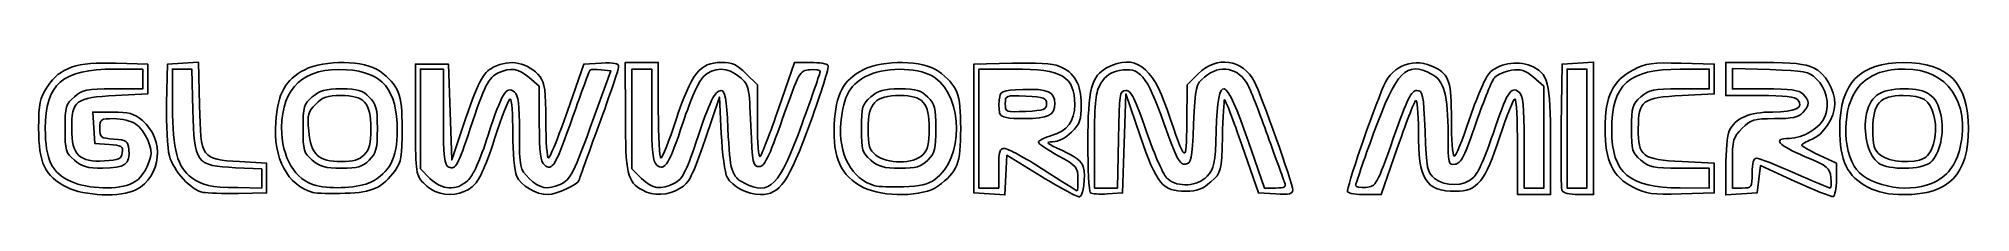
# Model space of a CAD drawing. Header units: millimetres. Extents: x 0 to 155, y 0 to 11.
import ezdxf

# ---------------------------------------------------------------- set-up
doc = ezdxf.new("R2010")
doc.units = ezdxf.units.MM
doc.layers.add('Layer_1', color=7, linetype='CONTINUOUS')

msp = doc.modelspace()

# ---------------------------------------------------------------- linework, layer by layer
at = {"layer": 'Layer_1', "color": 7}
for points in [[(5.967886, 8.646041), (8.334382, 8.646041), (8.334382, 9.439791), (8.334382, 10.233541), (6.090778, 10.233541)], [(6.218018, 10.707361), (8.731257, 10.630461), (8.731257, 9.439841), (8.731257, 8.249211), (6.159801, 8.116921)], [(10.244158, 7.515081), (10.318758, 10.630411), (11.554232, 10.710211), (12.789706, 10.790011), (12.877146, 7.345491)], [(12.347699, 6.932891), (12.259969, 10.233581), (11.487798, 10.233581), (10.715626, 10.233581), (10.715626, 7.196221)], [(30.162506, 6.225811), (30.162506, 10.630411), (31.485422, 10.630411), (32.808339, 10.630411), (32.940631, 6.793951), (33.072922, 2.957491), (33.964841, 5.603331)], [(32.411464, 6.388741), (32.411464, 10.233511), (31.485422, 10.233511), (30.559381, 10.233511), (30.559381, 6.244401), (30.559381, 2.255301), (31.332778, 1.481901)], [(40.08438, 5.876761), (40.08438, 8.863551), (39.27033, 9.548531)], [(42.333339, 6.863371), (43.656255, 10.630411), (45.045318, 10.710411)], [(44.455916, 6.349871), (45.807346, 10.101241), (45.037093, 10.186041)], [(46.972922, 6.463221), (46.963522, 10.762701), (48.286438, 10.762701), (49.609355, 10.762701), (49.609355, 6.926241)], [(49.080213, 6.561811), (49.080213, 10.233581), (48.286463, 10.233581), (47.492713, 10.233581), (47.492713, 6.244471), (47.492713, 2.255371), (48.266111, 1.481971)], [(56.647271, 9.863121), (57.546855, 8.963541), (57.546855, 5.973741)], [(59.262559, 7.124681), (60.52655, 10.762701), (61.799212, 10.762701)], [(80.30104, 1.622231), (77.52292, 3.327831), (77.44382, 1.739631), (77.36472, 0.151445), (76.12094, 0.231545), (74.87716, 0.311645), (74.87716, 5.471025), (74.87716, 10.630395), (77.90904, 10.705695)], [(78.06522, 10.233541), (75.27396, 10.233541), (75.27396, 5.471041), (75.27396, 0.708541), (76.06771, 0.708541), (76.86146, 0.708541), (76.86146, 2.296041)], [(91.92122, 5.960521), (91.94272, 8.963541), (92.8423, 9.863121)], [(118.93021, 4.380281), (118.93021, 0.708511), (119.72396, 0.708511), (120.51771, 0.708511), (120.51771, 4.786031), (120.51771, 8.863551), (119.67245, 9.574791)], [(121.90062, 5.744131), (121.97292, 10.630411), (123.22969, 10.711011), (124.48646, 10.791711), (124.48646, 5.485541), (124.48646, 0.179385), (123.28753, 0.179385)], [(131.38038, 8.646041), (133.74687, 8.646041), (133.74687, 9.439791), (133.74687, 10.233541), (131.43177, 10.227541)], [(131.49792, 10.703501), (134.14375, 10.630401), (134.14375, 9.439781), (134.14375, 8.249151), (131.57229, 8.116861)], [(137.81552, 8.116939), (135.06979, 8.116939), (135.06979, 9.439859), (135.06979, 10.762769), (138.13866, 10.762769)], [(138.62108, 10.190161), (135.59892, 10.279061), (135.59892, 9.462541), (135.59892, 8.646031), (138.22585, 8.646031)], [(54.650097, 5.074161), (54.503916, 7.984581), (53.350443, 4.589551)], [(88.19343, 4.878425), (87.04793, 8.249195), (86.91564, 4.280445), (86.78334, 0.311695), (85.58287, 0.233395)], [(5.638707, 4.198311), (4.497923, 4.280411), (4.417283, 5.537181), (4.336643, 6.793951), (5.91834, 6.793951)], [(84.53537, 4.478851), (84.53438, 0.708541), (85.45335, 0.708541), (86.37231, 0.708541), (86.44553, 4.611141)], [(99.03446, 0.231695), (97.65954, 0.311695), (96.35058, 4.088055)], [(96.85899, 4.404641), (98.12974, 0.708541), (99.03328, 0.708541)], [(108.74784, 3.817391), (107.48385, 0.179375), (106.21118, 0.179375)], [(121.04688, 4.425841), (121.04688, 0.179375), (119.72396, 0.179375), (118.40104, 0.179375), (118.40104, 4.015831)], [(142.54427, 3.338849), (143.93333, 2.692979), (143.93333, 1.392109)], [(17.859381, 1.474271), (17.859381, 2.240011), (15.748359, 2.335911)], [(16.081807, 2.825251), (18.256255, 2.692961), (18.256255, 1.502341), (18.256255, 0.311711), (16.007297, 0.276911)], [(133.74687, 1.502291), (133.74687, 2.296041), (131.38038, 2.296041)], [(131.57229, 2.825191), (134.14375, 2.692901), (134.14375, 1.502281), (134.14375, 0.311651), (131.49792, 0.238551)], [(140.62604, 1.230621), (137.84792, 2.506231), (137.71562, 1.408941), (137.58333, 0.311661), (136.32656, 0.231061), (135.06979, 0.150461), (135.06979, 2.401449)], [(135.59893, 2.713251), (135.59893, 0.708531), (136.39268, 0.708531)], [(15.941147, 0.739271), (17.859376, 0.708571), (17.859381, 1.474271)], [(131.43177, 0.714161), (133.74687, 0.708161), (133.74687, 1.502291)]]:
    msp.add_lwpolyline(points, dxfattribs=at)
for points in [[(123.95729, 5.471041), (123.95729, 10.233541), (123.16354, 10.233541), (122.36979, 10.233541), (122.36979, 5.471041), (122.36979, 0.708541), (123.16354, 0.708541), (123.95729, 0.708541)], [(76.96576, 6.639311)], [(80.69792, 7.455411)], [(108.45405, 4.677261)], [(26.061464, 3.354371)], [(70.776046, 3.354391)], [(150.9532, 3.094291)], [(21.909031, 2.934591)], [(66.623613, 2.934591)], [(80.30111, 1.622185)], [(137.18643, 1.899151)], [(147.30725, 2.702461)], [(2.24494, 0.774681)], [(7.496981, 1.082841)], [(13.162245, 0.361511)], [(21.960423, 0.353991)], [(26.585357, 1.171971)], [(31.750006, 0.429531)], [(34.356355, 1.303821)], [(48.315561, 0.548601)], [(50.909144, 1.093481)], [(66.013546, 0.758641)], [(71.759767, 1.395211)], [(83.20831, 1.436141)], [(84.19381, 0.343635)], [(104.79745, 0.407631)], [(121.95842, 0.518621)], [(127.66146, 0.767711)], [(140.62604, 1.230689)], [(146.45212, 0.774681)], [(151.5486, 1.071311)]]:
    msp.add_lwpolyline(points, close=True, dxfattribs=at)
for points in [[(21.305018, 10.183461), (22.8752, 10.993851), (26.137912, 10.939441), (27.284026, 10.083761)], [(36.402752, 10.377481), (37.753555, 11.076011), (39.195297, 10.779241), (40.144643, 9.607261)], [(66.019599, 10.183461), (67.589782, 10.993851), (70.852494, 10.939441), (71.998607, 10.083761)], [(85.55873, 10.348251), (87.75048, 11.481651), (89.16228, 10.490341), (90.34828, 6.985221)], [(92.8423, 9.863121), (94.30029, 11.321111), (96.41544, 11.021061), (97.33862, 9.225291)], [(111.5227, 9.836211), (109.48786, 10.888461), (108.71391, 10.097361), (106.88221, 5.092861)], [(107.70704, 8.931361), (108.43034, 10.582791), (110.18057, 11.196271), (111.79175, 10.363091)], [(116.10697, 9.855291), (116.81174, 10.666101), (118.34804, 10.958451), (119.46748, 10.494761)], [(6.090778, 10.233541), (1.891745, 10.233541), (0.524921, 9.061991), (0.534426, 5.471041)], [(0.713255, 8.836431), (1.726419, 10.367421), (3.015113, 10.805421), (6.218018, 10.707361)], [(18.977534, 5.977921), (19.142236, 8.279861), (19.752215, 9.382031), (21.305018, 10.183461)], [(24.639851, 10.183531), (21.265869, 10.398371), (19.466322, 8.788301), (19.452692, 5.542541)], [(28.706886, 5.311731), (28.706168, 8.593401), (27.532474, 9.999351), (24.639851, 10.183531)], [(27.284026, 10.083761), (28.86705, 8.901861), (29.104172, 8.300931), (29.104172, 5.471051)], [(33.964841, 5.603331), (35.193169, 9.247101), (35.543494, 9.933141), (36.402752, 10.377481)], [(36.802289, 9.932261), (36.03229, 9.581431), (35.686339, 8.894361), (34.555974, 5.471011)], [(39.27033, 9.548531), (38.376943, 10.300261), (37.805101, 10.389171), (36.802289, 9.932261)], [(40.144643, 9.607261), (40.516309, 9.148431), (40.60288, 8.486381), (40.607664, 6.066351)], [(44.147557, 10.151541), (44.081947, 10.085941), (43.461508, 8.409811), (42.768795, 6.426811)], [(45.037093, 10.186041), (44.613454, 10.232641), (44.213163, 10.217141), (44.147557, 10.151541)], [(46.43438, 10.426581), (46.43438, 10.226481), (45.720005, 8.115561), (44.84688, 5.735651)], [(45.045318, 10.710411), (46.086316, 10.770311), (46.43438, 10.699211), (46.43438, 10.426581)], [(51.043597, 6.189431), (52.264766, 9.899791), (52.943839, 10.762701), (54.642544, 10.762701)], [(53.208046, 9.622961), (52.849435, 9.264351), (52.186185, 7.762921), (51.600965, 5.984941)], [(56.143063, 9.595961), (55.191482, 10.413231), (54.009211, 10.424091), (53.208046, 9.622961)], [(54.642544, 10.762701), (55.546597, 10.762701), (55.911376, 10.599021), (56.647271, 9.863121)], [(57.017713, 5.693361), (56.888974, 8.870701), (56.865485, 8.975511), (56.143063, 9.595961)], [(61.741567, 10.184151), (60.922592, 10.102551), (60.88736, 10.039391), (59.556367, 6.264791)], [(61.128372, 5.867911), (61.919705, 8.050721), (62.56869, 9.933501), (62.570561, 10.051861)], [(62.570561, 10.051861), (62.572461, 10.170221), (62.199385, 10.229751), (61.741567, 10.184151)], [(63.213508, 10.533541), (63.291408, 10.407491), (62.649401, 8.353671), (61.786829, 5.969471)], [(61.799212, 10.762701), (62.499177, 10.762701), (63.13561, 10.659581), (63.213508, 10.533541)], [(63.699787, 5.764891), (63.830636, 8.266781), (64.397336, 9.346181), (66.019599, 10.183461)], [(66.465643, 9.756061), (65.004754, 9.109841), (64.424607, 8.125311), (64.228173, 5.959001)], [(71.765375, 9.542651), (70.673173, 10.340931), (68.028583, 10.447421), (66.465643, 9.756061)], [(71.759775, 1.395241), (74.053242, 3.071791), (74.056542, 7.868051), (71.765375, 9.542651)], [(71.998607, 10.083761), (73.581631, 8.901861), (73.818752, 8.300931), (73.818752, 5.471051)], [(77.90904, 10.705695), (79.79418, 10.752495), (81.22362, 10.663895), (81.68832, 10.471445)], [(82.94688, 7.399381), (82.94688, 9.658271), (81.95601, 10.233541), (78.06522, 10.233541)], [(81.68832, 10.471445), (82.93306, 9.955855), (83.47611, 9.022685), (83.47611, 7.399335)], [(84.00521, 4.333011), (84.00521, 8.633891), (84.27676, 9.685321), (85.55873, 10.348251)], [(86.52991, 10.120791), (85.83651, 9.990711), (85.42335, 9.703881), (85.05191, 9.094701)], [(90.09063, 5.905281), (88.71949, 9.770871), (88.16485, 10.427511), (86.52991, 10.120791)], [(93.34653, 9.595981), (92.62809, 8.978971), (92.5999, 8.857471), (92.47188, 5.825671)], [(96.83945, 8.906861), (96.08793, 10.360141), (94.5822, 10.657211), (93.34653, 9.595981)], [(94.27964, 5.290081), (94.43142, 10.008961), (94.99918, 9.814061), (96.85899, 4.404641)], [(112.84332, 4.989581), (112.84132, 8.150161), (112.52295, 9.318961), (111.5227, 9.836211)], [(111.79175, 10.363091), (112.93734, 9.770681), (113.10938, 9.222631), (113.10938, 6.165501)], [(114.53353, 6.158771), (115.08307, 7.828481), (115.79112, 9.491911), (116.10697, 9.855291)], [(116.59085, 9.595041), (116.37545, 9.379641), (115.69913, 7.738541), (115.0879, 5.948141)], [(117.90484, 10.136351), (117.39754, 10.054051), (116.80625, 9.810441), (116.59085, 9.595041)], [(119.67245, 9.574791), (118.98921, 10.149691), (118.65039, 10.257341), (117.90484, 10.136351)], [(119.46748, 10.494761), (120.8492, 9.922441), (121.04688, 9.162851), (121.04688, 4.425841)], [(125.4125, 5.471041), (125.4125, 8.053871), (126.02613, 9.328491), (127.67679, 10.174331)], [(131.43177, 10.227541), (127.27352, 10.217141), (125.93819, 9.027221), (125.94517, 5.338551)], [(127.67679, 10.174331), (128.70682, 10.702151), (129.17909, 10.767551), (131.49792, 10.703501)], [(138.13866, 10.762769), (140.38526, 10.762769), (141.44316, 10.650959), (142.08696, 10.345449)], [(142.32119, 9.463621), (141.70082, 10.047081), (141.38652, 10.108801), (138.62108, 10.190161)], [(142.08696, 10.345449), (143.05314, 9.886969), (143.80162, 8.606819), (143.80005, 7.415489)], [(143.0314, 6.460591), (143.41551, 7.470881), (143.1224, 8.710021), (142.32119, 9.463621)], [(144.19792, 5.471041), (144.19792, 9.099751), (145.80612, 10.762701), (149.31537, 10.762701)], [(149.44066, 10.233121), (147.78781, 10.233621), (146.81582, 9.896441), (145.87041, 8.994631)], [(149.31537, 10.762701), (152.86748, 10.762701), (154.50013, 9.097941), (154.50495, 5.471041)], [(153.84945, 3.990131), (154.6547, 7.583331), (152.78413, 10.232121), (149.44066, 10.233121)], [(0.000007, 5.490361), (0.000007, 7.510851), (0.077927, 7.876381), (0.713255, 8.836431)], [(2.116673, 5.471041), (2.116673, 7.222511), (2.173953, 7.418201), (2.859032, 8.007491)], [(6.159801, 8.116921), (2.94337, 7.951451), (2.64584, 7.724641), (2.64584, 5.438261)], [(2.859032, 8.007491), (3.524118, 8.579571), (3.847717, 8.646041), (5.967886, 8.646041)], [(21.166673, 5.471041), (21.166673, 7.222511), (21.223953, 7.418201), (21.909031, 8.007491)], [(21.909031, 8.007491), (22.515093, 8.528801), (22.942352, 8.646041), (24.236162, 8.646041)], [(24.197354, 8.116871), (23.116177, 8.116871), (22.733031, 7.987491), (22.181804, 7.436261)], [(26.590631, 5.471041), (26.590631, 7.554851), (26.08226, 8.116871), (24.197354, 8.116871)], [(24.236162, 8.646041), (25.565982, 8.646041), (25.925412, 8.541561), (26.470366, 7.996601)], [(26.470366, 7.996601), (27.03777, 7.429201), (27.119797, 7.110211), (27.119797, 5.471041)], [(35.990216, 4.941871), (37.086631, 8.337781), (37.443969, 8.925921), (38.086726, 8.392471)], [(37.756942, 7.852321), (37.641017, 7.852321), (37.07663, 6.410081), (36.502748, 4.647351)], [(37.967714, 5.086641), (37.967714, 6.607761), (37.872864, 7.852321), (37.756942, 7.852321)], [(38.086726, 8.392471), (38.411533, 8.122911), (38.49688, 7.448961), (38.49688, 5.153701)], [(52.614958, 4.334581), (53.766189, 7.754461), (54.135306, 8.513741), (54.646609, 8.513741)], [(54.646609, 8.513741), (54.954749, 8.513741), (55.063804, 7.895421), (55.183256, 5.471041)], [(65.881254, 5.471041), (65.881254, 7.222511), (65.938534, 7.418201), (66.623613, 8.007491)], [(68.953274, 8.116871), (66.976691, 8.116871), (66.410421, 7.527671), (66.410421, 5.471041)], [(66.623613, 8.007491), (67.229674, 8.528801), (67.656934, 8.646041), (68.950743, 8.646041)], [(68.950743, 8.646041), (70.280563, 8.646041), (70.639994, 8.541561), (71.184947, 7.996601)], [(71.305212, 5.471041), (71.305212, 7.540481), (70.792847, 8.116871), (68.953274, 8.116871)], [(71.184947, 7.996601), (71.752352, 7.429201), (71.834379, 7.110211), (71.834379, 5.471041)], [(76.96572, 6.639311), (76.88672, 6.845301), (76.86064, 7.351321), (76.90792, 7.763791)], [(76.90792, 7.763791), (76.99182, 8.496871), (77.03452, 8.515521), (78.80354, 8.592521)], [(79.04427, 8.063351), (77.42032, 8.140751), (77.39063, 8.129751), (77.39063, 7.455411)], [(78.80354, 8.592521), (80.7657, 8.677921), (81.35942, 8.418551), (81.35942, 7.475931)], [(80.69792, 7.455411), (80.69792, 7.919731), (80.49527, 7.994231), (79.04427, 8.063351)], [(85.05191, 9.094701), (84.60472, 8.361281), (84.53622, 7.749221), (84.53537, 4.478851)], [(86.44553, 4.611141), (86.51463, 8.293361), (86.5482, 8.513741), (87.04021, 8.513741)], [(87.04021, 8.513741), (87.47057, 8.513741), (87.76055, 7.935981), (88.7001, 5.206451)], [(94.94549, 7.768285), (94.89259, 7.715385), (94.81646, 6.389685), (94.77625, 4.822215)], [(96.35058, 4.088055), (95.63065, 6.165055), (94.99836, 7.821155), (94.94549, 7.768285)], [(98.40371, 4.879801), (97.76573, 6.664681), (97.06181, 8.476851), (96.83945, 8.906861)], [(97.33862, 9.225291), (97.87841, 8.175291), (100.40939, 1.031851), (100.40939, 0.558341)], [(104.79745, 0.407631), (104.66588, 0.620511), (106.78132, 6.817791), (107.70704, 8.931361)], [(108.45405, 4.677291), (109.58289, 7.878581), (109.89407, 8.513741), (110.33364, 8.513741)], [(110.46354, 5.246231), (110.46354, 6.764071), (110.36414, 7.847451), (110.23769, 7.706771)], [(110.33364, 8.513741), (110.82402, 8.513741), (110.86956, 8.288131), (110.99271, 5.248291)], [(116.4388, 5.045211), (117.52467, 8.345441), (117.88276, 8.921351), (118.52005, 8.392441)], [(118.194, 7.852291), (118.08013, 7.852291), (117.54035, 6.495301), (116.99449, 4.836761)], [(118.40104, 4.015831), (118.40104, 6.125881), (118.30784, 7.852291), (118.194, 7.852291)], [(118.52005, 8.392441), (118.85448, 8.114891), (118.93021, 7.374131), (118.93021, 4.380281)], [(127.53083, 5.473071), (127.53283, 7.223451), (127.59033, 7.421581), (128.27319, 8.008921)], [(131.57229, 8.116861), (128.37523, 7.952381), (128.08084, 7.730971), (128.06761, 5.480901)], [(128.27319, 8.008921), (128.93632, 8.579321), (129.26168, 8.646041), (131.38038, 8.646041)], [(140.85193, 7.766689), (140.64491, 8.016129), (139.77095, 8.116939), (137.81552, 8.116939)], [(138.22585, 8.646031), (140.2612, 8.646031), (140.94642, 8.552431), (141.26856, 8.230251)], [(138.82801, 6.794019), (140.62564, 6.794019), (141.36448, 7.149099), (140.85193, 7.766689)], [(141.26856, 8.230251), (141.79832, 7.700491), (141.79313, 7.352701), (141.24646, 6.748631)], [(145.87041, 8.994631), (144.53225, 7.718181), (144.26293, 4.350791), (145.34766, 2.458361)], [(146.29571, 6.363431), (146.54757, 8.042981), (147.35812, 8.646041), (149.36366, 8.646041)], [(149.2717, 8.116871), (147.42152, 8.116871), (146.85257, 7.494601), (146.85257, 5.471041)], [(151.73975, 6.524871), (151.40444, 7.770131), (150.8669, 8.116871), (149.2717, 8.116871)], [(149.36366, 8.646041), (151.23436, 8.646041), (151.93171, 8.156111), (152.28232, 6.595521)], [(6.026552, 6.264791), (4.950351, 6.264791), (4.894798, 6.226591), (4.894798, 5.486251)], [(5.91834, 6.793951), (7.23004, 6.793951), (7.637673, 6.678141), (8.306346, 6.115491)], [(7.774292, 5.833331), (7.435499, 6.070631), (6.649016, 6.264791), (6.026552, 6.264791)], [(10.468863, 3.288211), (10.301254, 3.910661), (10.202383, 5.770501), (10.244158, 7.515081)], [(10.715626, 7.196221), (10.715626, 3.782321), (11.107016, 2.352831), (12.267074, 1.529811)], [(15.748359, 2.335911), (12.623597, 2.477811), (12.460235, 2.698651), (12.347699, 6.932891)], [(12.877146, 7.345491), (12.986127, 3.052531), (13.014979, 3.011841), (16.081807, 2.825251)], [(22.181804, 7.436261), (21.573509, 6.827971), (21.514237, 6.598411), (21.623931, 5.275641)], [(30.691672, 1.233641), (30.207227, 1.771551), (30.162506, 2.193451), (30.162506, 6.225811)], [(32.835042, 2.381441), (32.47355, 2.520161), (32.411464, 3.107531), (32.411464, 6.388741)], [(42.768795, 6.426811), (41.38547, 2.466831), (41.126168, 2.025361), (40.492469, 2.551281)], [(40.811984, 3.093061), (40.921125, 3.095061), (41.605734, 4.791501), (42.333339, 6.863371)], [(41.762654, 1.002341), (42.598257, 1.383071), (42.838403, 1.859881), (44.455916, 6.349871)], [(48.315586, 0.548601), (47.134005, 1.203501), (46.982941, 1.868961), (46.972922, 6.463221)], [(49.490367, 2.549641), (49.15594, 2.827191), (49.080213, 3.567961), (49.080213, 6.561811)], [(49.609355, 6.926241), (49.609355, 4.816191), (49.702525, 3.089791), (49.816393, 3.089791)], [(49.816393, 3.089791), (49.930264, 3.089791), (50.482505, 4.484621), (51.043597, 6.189431)], [(59.556367, 6.264791), (58.427533, 3.063491), (58.11635, 2.428331), (57.676784, 2.428331)], [(57.772711, 3.235311), (57.896932, 3.373551), (58.567364, 5.123771), (59.262559, 7.124681)], [(78.91695, 6.264791), (77.60232, 6.264791), (77.07029, 6.366911), (76.96576, 6.639311)], [(77.39063, 7.455411), (77.39063, 6.781031), (77.42033, 6.770121), (79.04427, 6.847471)], [(81.35942, 7.475931), (81.35942, 6.522191), (80.84032, 6.264791), (78.91695, 6.264791)], [(79.04427, 6.847471), (80.49527, 6.916571), (80.69792, 6.991091), (80.69792, 7.455411)], [(81.08522, 4.907741), (82.37164, 5.293161), (82.94688, 6.063061), (82.94688, 7.399381)], [(83.47611, 7.399335), (83.47611, 6.160665), (83.36804, 5.851375), (82.70272, 5.186055)], [(90.34828, 6.985221), (91.84753, 2.554321), (91.89662, 2.522341), (91.92122, 5.960521)], [(110.23769, 7.706771), (110.11346, 7.568521), (109.44303, 5.818301), (108.74784, 3.817391)], [(135.35692, 5.282639), (135.82339, 6.306429), (136.94321, 6.794019), (138.82801, 6.794019)], [(138.97715, 6.264781), (137.30572, 6.264781), (137.07816, 6.197181), (136.37233, 5.491381)], [(141.24646, 6.748631), (140.90259, 6.368651), (140.41539, 6.264781), (138.97715, 6.264781)], [(140.14093, 4.678281), (141.28426, 4.679281), (142.68191, 5.541381), (143.0314, 6.460591)], [(143.80005, 7.415489), (143.79905, 6.359419), (142.86247, 4.941179), (141.93586, 4.591419)], [(147.30725, 2.702481), (146.51984, 3.254011), (146.07231, 4.873701), (146.29571, 6.363431)], [(150.9532, 3.094291), (151.69101, 3.489151), (152.08936, 5.226541), (151.73975, 6.524871)], [(152.28232, 6.595521), (152.60509, 5.158881), (152.22242, 3.378171), (151.45793, 2.759061)], [(2.244935, 0.774681), (0.499344, 1.659471), (0.000007, 2.708371), (0.000007, 5.490361)], [(0.534426, 5.471041), (0.541026, 2.976261), (1.051778, 1.924381), (2.597241, 1.222721)], [(2.859032, 2.934591), (2.17395, 3.523871), (2.116673, 3.719571), (2.116673, 5.471041)], [(2.64584, 5.438261), (2.64584, 3.352391), (3.251848, 2.761391), (5.27001, 2.879111)], [(4.894798, 5.486251), (4.894798, 4.759471), (4.969558, 4.702301), (6.019277, 4.626351)], [(8.969219, 3.170721), (9.181705, 3.831471), (8.516667, 5.313351), (7.774292, 5.833331)], [(8.306346, 6.115491), (10.117106, 4.591831), (9.835491, 1.626141), (7.779068, 0.562721)], [(21.960423, 0.354031), (19.929311, 0.906111), (18.770914, 3.090141), (18.977534, 5.977921)], [(19.452692, 5.542541), (19.442662, 3.153701), (20.534899, 1.325581), (22.225006, 0.902411)], [(21.909031, 2.934591), (21.223949, 3.523871), (21.166673, 3.719571), (21.166673, 5.471041)], [(21.623931, 5.275641), (21.779908, 3.394761), (22.387663, 2.825201), (24.238693, 2.825201)], [(26.061464, 3.354371), (26.473038, 3.765941), (26.590631, 4.236311), (26.590631, 5.471041)], [(27.119797, 5.471041), (27.119797, 3.831871), (27.037767, 3.512871), (26.470366, 2.945471)], [(26.585357, 1.171971), (28.101575, 1.933741), (28.707367, 3.115831), (28.706886, 5.311731)], [(29.104172, 5.471051), (29.104172, 3.250621), (29.023272, 2.755671), (28.558658, 2.133361)], [(34.555974, 5.471011), (33.571673, 2.490021), (33.39212, 2.167671), (32.835042, 2.381441)], [(34.356355, 1.303851), (34.791484, 1.701461), (35.33408, 2.909631), (35.990216, 4.941871)], [(36.502748, 4.647351), (35.7049, 2.196681), (35.282698, 1.293751), (34.708845, 0.810891)], [(38.254843, 1.690791), (38.096922, 2.037381), (37.967714, 3.565521), (37.967714, 5.086641)], [(38.49688, 5.153701), (38.49688, 2.303021), (38.50961, 2.242611), (39.270278, 1.481931)], [(40.492469, 2.551281), (40.168841, 2.819871), (40.08438, 3.508131), (40.08438, 5.876761)], [(40.607664, 6.066351), (40.610864, 4.429241), (40.702844, 3.091261), (40.811984, 3.093061)], [(44.84688, 5.735651), (43.973755, 3.355731), (43.25938, 1.368351), (43.25938, 1.319241)], [(51.600965, 5.984941), (50.486054, 2.597681), (50.13026, 2.018581), (49.490367, 2.549641)], [(55.121076, 1.571171), (54.942437, 1.897091), (54.730496, 3.473431), (54.650097, 5.074161)], [(55.183256, 5.471041), (55.353678, 2.012181), (55.468462, 1.632921), (56.50747, 1.095631)], [(56.50747, 1.095631), (58.529594, 0.049945), (59.312203, 0.858191), (61.128372, 5.867911)], [(57.676784, 2.428331), (57.186406, 2.428331), (57.140863, 2.653951), (57.017713, 5.693361)], [(57.546855, 5.973741), (57.546855, 4.302401), (57.646455, 3.094801), (57.772711, 3.235311)], [(61.786829, 5.969471), (60.06899, 1.221271), (59.35052, 0.179375), (57.794125, 0.179375)], [(66.013546, 0.758621), (64.235377, 1.671691), (63.561923, 3.128851), (63.699787, 5.764891)], [(64.228173, 5.959001), (63.998074, 3.421431), (65.078224, 1.401761), (66.93958, 0.889191)], [(66.623613, 2.934591), (65.938531, 3.523871), (65.881254, 3.719571), (65.881254, 5.471041)], [(66.410421, 5.471041), (66.410421, 4.072751), (66.500611, 3.763751), (67.035045, 3.330991)], [(70.776046, 3.354371), (71.18762, 3.765941), (71.305212, 4.236311), (71.305212, 5.471041)], [(71.834379, 5.471041), (71.834379, 3.831871), (71.752349, 3.512871), (71.184947, 2.945471)], [(73.818752, 5.471051), (73.818752, 2.641161), (73.581631, 2.040231), (71.998607, 0.858341)], [(80.03646, 4.381191), (80.03646, 4.497981), (80.5084, 4.734921), (81.08522, 4.907741)], [(82.70272, 5.186055), (82.21758, 4.700915), (81.65054, 4.410765), (81.18136, 4.407595)], [(91.84194, 0.443985), (89.9793, 0.443985), (89.50415, 1.021495), (88.19343, 4.878425)], [(88.7001, 5.206451), (89.374, 3.248681), (90.06387, 1.710231), (90.39077, 1.436141)], [(91.81042, 2.620761), (91.3557, 2.558761), (91.11374, 3.020861), (90.09063, 5.905281)], [(92.47188, 5.825671), (92.35023, 2.944911), (92.29702, 2.687111), (91.81042, 2.620761)], [(93.54663, 1.652061), (94.12728, 2.270131), (94.19299, 2.596281), (94.27964, 5.290081)], [(94.77625, 4.822215), (94.70335, 1.981135), (94.70045, 1.969895), (93.84793, 1.208125)], [(99.75024, 1.171561), (99.64762, 1.426221), (99.04168, 3.094931), (98.40371, 4.879801)], [(106.88221, 5.092861), (106.08705, 2.920351), (105.43646, 1.037571), (105.43646, 0.908911)], [(106.26885, 0.757891), (107.08783, 0.839491), (107.12306, 0.902651), (108.45405, 4.677261)], [(113.45278, 0.443951), (111.03884, 0.443951), (110.46354, 1.368191), (110.46354, 5.246231)], [(110.99271, 5.248291), (111.11555, 2.216091), (111.16962, 1.946781), (111.74962, 1.477981)], [(113.41069, 2.608331), (112.86707, 2.527131), (112.84473, 2.620831), (112.84332, 4.989581)], [(113.10938, 6.165501), (113.10938, 4.636561), (113.20498, 3.326501), (113.32187, 3.254271)], [(113.32187, 3.254271), (113.43874, 3.182071), (113.98399, 4.489071), (114.53353, 6.158771)], [(115.0879, 5.948141), (114.16871, 3.255641), (113.87876, 2.678261), (113.41069, 2.608331)], [(116.99449, 4.836761), (115.79797, 1.201301), (115.18736, 0.443951), (113.45278, 0.443951)], [(114.86879, 1.539481), (115.23178, 1.880491), (115.85652, 3.275491), (116.4388, 5.045211)], [(121.95842, 0.518611), (121.88682, 0.705191), (121.86082, 3.056681), (121.90062, 5.744131)], [(127.66146, 0.767741), (126.01296, 1.601601), (125.4125, 2.857351), (125.4125, 5.471041)], [(125.94517, 5.338551), (125.95217, 1.890921), (127.33565, 0.724441), (131.43177, 0.714161)], [(128.27152, 2.935191), (127.58606, 3.525351), (127.52929, 3.719841), (127.53083, 5.473071)], [(128.06761, 5.480901), (128.05431, 3.221271), (128.35885, 2.990511), (131.57229, 2.825191)], [(135.06979, 2.401449), (135.06979, 3.639499), (135.199, 4.936039), (135.35692, 5.282639)], [(136.37233, 5.491381), (135.65361, 4.772671), (135.59893, 4.576231), (135.59893, 2.713251)], [(141.43573, 3.217081), (139.2388, 4.149211), (138.77135, 4.676741), (140.14093, 4.678281)], [(146.45212, 0.774681), (144.81247, 1.612391), (144.19792, 2.892731), (144.19792, 5.471041)], [(146.85257, 5.471041), (146.85257, 4.068541), (146.94287, 3.756541), (147.47278, 3.327421)], [(154.50495, 5.471041), (154.50995, 1.802821), (152.93056, 0.179375), (149.35729, 0.179375)], [(7.229021, 3.801391), (7.362061, 2.641121), (6.883583, 2.296041), (5.141739, 2.296041)], [(5.27001, 2.879111), (6.422691, 2.946311), (6.626357, 3.040221), (6.69704, 3.536851)], [(6.69704, 3.536851), (6.76951, 4.046031), (6.64141, 4.126091), (5.638707, 4.198311)], [(6.019277, 4.626351), (7.031897, 4.553051), (7.152238, 4.471021), (7.229021, 3.801391)], [(7.496981, 1.082841), (8.175609, 1.433771), (8.607713, 2.046571), (8.969219, 3.170721)], [(13.162246, 0.361491), (12.19197, 0.555951), (10.796173, 2.072671), (10.468863, 3.288211)], [(24.238693, 2.825201), (25.17952, 2.825201), (25.676606, 2.969511), (26.061464, 3.354371)], [(50.909144, 1.093441), (51.531677, 1.415361), (51.810783, 1.945681), (52.614958, 4.334581)], [(53.350443, 4.589551), (52.348001, 1.639051), (52.088191, 1.128191), (51.366184, 0.687931)], [(67.035045, 3.330991), (67.911745, 2.621081), (70.05616, 2.634481), (70.776046, 3.354391)], [(76.86146, 2.296041), (76.86146, 3.632341), (76.93476, 3.883211), (77.32448, 3.881461)], [(77.32448, 3.881461), (77.57914, 3.880461), (78.97813, 3.118381), (80.43334, 2.188271)], [(81.62082, 3.298601), (80.74942, 3.777241), (80.03646, 4.264411), (80.03646, 4.381191)], [(81.18136, 4.407595), (80.55337, 4.403595), (80.67822, 4.290785), (81.95984, 3.705815)], [(83.20832, 1.436141), (83.20532, 2.374301), (83.11892, 2.475721), (81.62082, 3.298601)], [(81.95984, 3.705815), (82.98821, 3.236425), (83.53414, 2.818375), (83.63298, 2.424575)], [(84.1938, 0.343561), (84.09007, 0.447281), (84.00521, 2.242531), (84.00521, 4.333011)], [(141.93586, 4.591419), (141.5065, 4.429359), (141.15521, 4.226549), (141.15521, 4.140739)], [(141.15521, 4.140739), (141.15521, 4.054939), (141.78029, 3.694069), (142.54427, 3.338849)], [(143.48704, 1.545221), (143.41104, 2.312531), (143.2409, 2.451171), (141.43573, 3.217081)], [(147.47278, 3.327421), (148.15911, 2.771671), (150.10662, 2.641211), (150.9532, 3.094291)], [(151.5486, 1.071311), (152.79442, 1.602151), (153.5208, 2.523621), (153.84945, 3.990131)], [(5.141739, 2.296041), (3.89489, 2.296041), (3.45994, 2.417711), (2.859032, 2.934591)], [(24.236162, 2.296041), (22.942352, 2.296041), (22.515093, 2.413271), (21.909031, 2.934591)], [(26.470366, 2.945471), (25.925412, 2.400511), (25.565982, 2.296041), (24.236162, 2.296041)], [(28.558658, 2.133361), (27.485364, 0.695801), (26.764691, 0.363191), (24.551588, 0.283991)], [(40.786662, 0.180395), (39.812538, 0.179395), (38.619259, 0.890981), (38.254843, 1.690791)], [(57.794125, 0.179375), (56.759536, 0.179375), (55.534259, 0.817351), (55.121076, 1.571171)], [(68.950743, 2.296041), (67.656934, 2.296041), (67.229674, 2.413271), (66.623613, 2.934591)], [(71.184947, 2.945471), (70.639994, 2.400511), (70.280563, 2.296041), (68.950743, 2.296041)], [(83.34382, 0.002185), (83.1983, -0.044915), (81.82908, 0.684105), (80.30111, 1.622185)], [(80.43334, 2.188271), (81.88854, 1.258161), (83.10893, 0.485191), (83.14531, 0.470561)], [(83.63298, 2.424575), (83.83906, 1.603455), (83.66018, 0.104525), (83.34382, 0.002185)], [(90.39077, 1.436141), (91.23575, 0.727661), (92.77729, 0.833131), (93.54663, 1.652061)], [(131.38038, 2.296041), (129.2594, 2.296041), (128.93686, 2.362341), (128.27152, 2.935191)], [(136.39268, 0.708531), (137.15703, 0.708531), (137.18643, 0.752631), (137.18643, 1.899151)], [(137.18646, 1.899161), (137.18646, 2.731331), (137.29567, 3.089791), (137.54921, 3.089791)], [(137.54921, 3.089791), (137.74873, 3.089791), (139.12038, 2.554001), (140.59733, 1.899161)], [(140.59733, 1.899161), (142.07428, 1.244321), (143.34733, 0.708541), (143.42634, 0.708541)], [(145.34766, 2.458361), (146.21726, 0.941231), (149.51311, 0.204005), (151.5486, 1.071311)], [(151.45793, 2.759061), (150.71729, 2.159281), (148.13307, 2.124051), (147.30725, 2.702461)], [(7.779068, 0.562721), (6.592375, -0.050935), (3.651594, 0.061695), (2.24494, 0.774681)], [(2.597241, 1.222721), (3.926113, 0.619391), (6.46084, 0.547031), (7.496981, 1.082841)], [(12.267074, 1.529811), (13.186377, 0.877591), (13.659581, 0.775771), (15.941147, 0.739271)], [(16.007297, 0.276911), (14.77037, 0.257711), (13.490096, 0.295811), (13.162245, 0.361511)], [(24.551588, 0.283991), (23.417489, 0.243391), (22.251464, 0.274991), (21.960423, 0.353991)], [(22.225006, 0.902411), (23.473419, 0.589831), (25.700753, 0.727531), (26.585357, 1.171971)], [(31.750006, 0.429501), (31.458964, 0.548621), (30.982714, 0.910481), (30.691672, 1.233641)], [(31.332778, 1.481901), (32.286046, 0.528641), (33.434035, 0.461021), (34.356355, 1.303821)], [(34.708845, 0.810891), (33.940445, 0.164325), (32.767372, 0.013135), (31.750006, 0.429531)], [(39.270278, 1.481931), (40.09733, 0.654881), (40.732015, 0.532751), (41.762654, 1.002341)], [(43.25938, 1.319241), (43.25938, 1.029141), (41.418349, 0.181225), (40.786662, 0.180395)], [(48.266111, 1.481971), (49.127137, 0.620951), (49.803201, 0.521571), (50.909144, 1.093481)], [(51.366184, 0.687931), (50.404879, 0.101765), (49.219438, 0.047625), (48.315561, 0.548601)], [(71.998607, 0.858341), (70.852641, 0.002755), (67.591384, -0.051575), (66.013546, 0.758641)], [(66.93958, 0.889191), (67.230621, 0.808991), (68.268612, 0.769051), (69.246226, 0.800291)], [(69.246226, 0.800291), (70.550564, 0.841991), (71.219635, 1.000371), (71.759767, 1.395211)], [(83.14531, 0.470561), (83.18171, 0.455961), (83.21001, 0.890441), (83.20831, 1.436141)], [(85.58287, 0.233395), (84.92261, 0.190295), (84.29753, 0.240395), (84.19381, 0.343635)], [(93.84793, 1.208125), (93.18284, 0.613875), (92.73686, 0.443985), (91.84194, 0.443985)], [(99.03328, 0.708541), (99.78849, 0.708541), (99.90619, 0.784541), (99.75024, 1.171561)], [(100.40939, 0.558341), (100.40939, 0.234471), (100.12957, 0.167995), (99.03446, 0.231695)], [(106.21118, 0.179375), (105.51122, 0.179375), (104.87504, 0.282081), (104.79745, 0.407631)], [(105.43646, 0.908911), (105.43646, 0.780251), (105.81104, 0.712291), (106.26885, 0.757891)], [(111.74962, 1.477981), (112.6001, 0.790571), (114.10314, 0.820221), (114.86879, 1.539481)], [(123.28753, 0.179385), (122.55642, 0.179385), (122.03781, 0.311751), (121.95842, 0.518621)], [(131.49792, 0.238551), (129.18254, 0.174551), (128.70338, 0.240551), (127.66146, 0.767711)], [(143.66875, 0.023171), (143.52323, -0.014229), (142.15401, 0.529099), (140.62604, 1.230689)], [(143.42634, 0.708541), (143.50534, 0.708541), (143.53268, 1.085051), (143.48704, 1.545221)], [(143.93333, 1.392109), (143.93333, 0.676639), (143.81427, 0.060621), (143.66875, 0.023171)], [(149.35729, 0.179375), (148.07453, 0.179375), (147.31116, 0.335791), (146.45212, 0.774681)]]:
    msp.add_open_spline(points, degree=3, dxfattribs=at)

doc.saveas('drawing.dxf')
